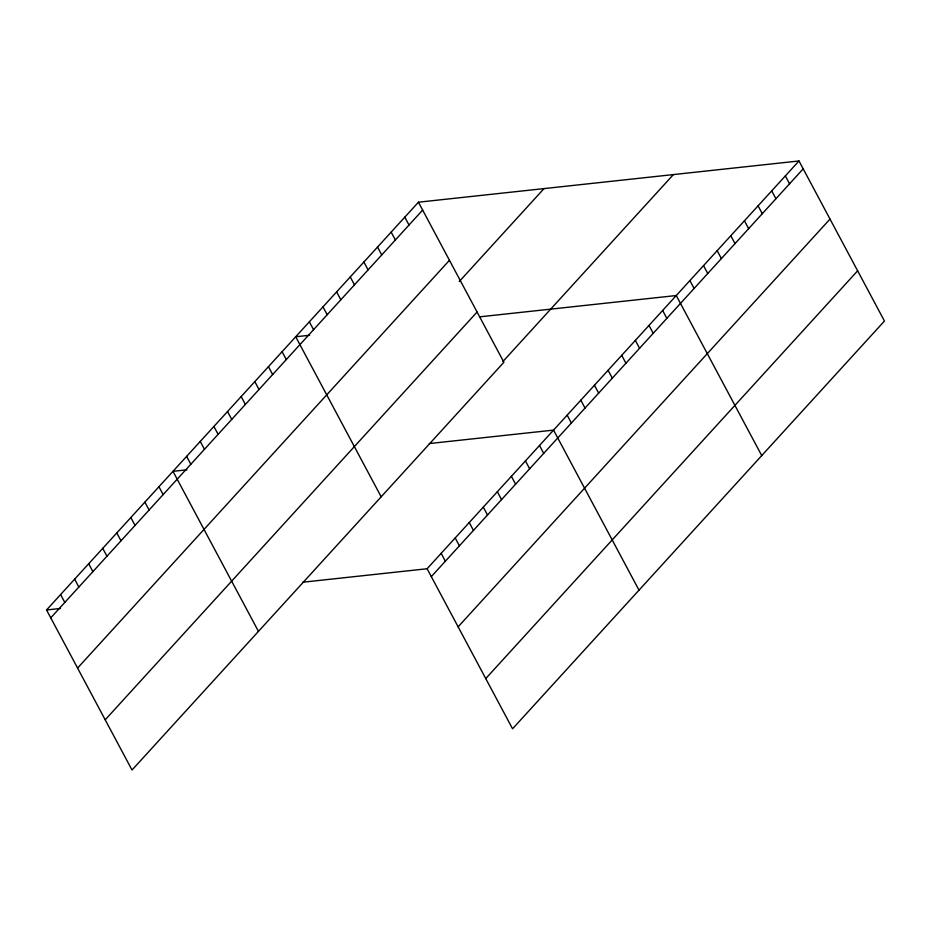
<?xml version="1.0" encoding="UTF-8"?>
<svg xmlns="http://www.w3.org/2000/svg" width="931" height="931" viewBox="0 0 931 931"><rect width="100%" height="100%" fill="white"/><g stroke="black" fill="none" stroke-linecap="round" stroke-linejoin="round"><path stroke-width="1.4" d="M418.438 202.202L503.892 362.252L132.016 770.03L46.55 609.968L418.438 202.202L798.984 160.97L884.45 321.032L512.562 728.798L427.108 568.748L302.912 582.201M50.751 617.847L422.639 210.08M77.576 668.062L449.452 260.296M459.286 281.511L544.018 188.597M105.203 719.803L477.079 312.036M502.961 361.472L673.404 174.574M427.108 568.748L798.984 160.97M431.309 576.626L803.197 168.848M458.122 626.842L830.01 219.076M485.749 678.583L857.637 270.816M309.662 335.253L295.709 336.766L381.175 496.817M479.593 316.843L676.267 295.534L761.733 455.596M186.945 469.818L172.991 471.33L258.457 631.381M429.354 443.552L553.549 430.11L639.003 590.161M46.55 609.968L60.503 608.455M785.357 175.924L789.558 183.803M771.718 190.878L775.919 198.757M758.078 205.832L762.291 213.711M744.439 220.787L748.652 228.665M730.812 235.729L735.013 243.608M717.173 250.683L721.385 258.562M703.533 265.638L707.746 273.516M689.906 280.592L694.107 288.47M662.628 310.489L666.84 318.367M649 325.443L653.201 333.321M635.361 340.397L639.562 348.275M621.722 355.351L625.935 363.23M608.083 370.294L612.295 378.172M594.455 385.248L598.656 393.126M580.816 400.202L585.017 408.081M567.177 415.156L571.39 423.035M539.491 445.507L543.704 453.385M404.799 217.144L409 225.023M525.445 460.915L529.658 468.793M391.16 232.098L395.372 239.977M511.398 476.323L515.599 484.201M377.532 247.052L381.733 254.931M497.352 491.719L501.553 499.598M363.893 262.007L368.094 269.885M483.294 507.127L487.507 515.006M350.254 276.949L354.467 284.828M469.247 522.535L473.46 530.414M336.615 291.903L340.827 299.782M455.201 537.943L459.402 545.822M322.987 306.858L327.188 314.736M441.154 553.34L445.355 561.218M309.348 321.812L313.561 329.69M282.081 351.709L286.283 359.587M268.442 366.663L272.643 374.541M254.803 381.617L259.016 389.495M241.176 396.571L245.377 404.45M227.536 411.525L231.738 419.392M213.897 426.468L218.11 434.346M200.258 441.422L204.471 449.301M186.631 456.376L190.832 464.255M158.945 486.727L163.146 494.605M144.899 502.135L149.1 510.013M130.84 517.543L135.053 525.421M116.794 532.951L121.007 540.818M102.747 548.347L106.949 556.226M88.701 563.755L92.902 571.634M74.643 579.163L78.856 587.042M60.596 594.56L64.809 602.438"/></g></svg>
